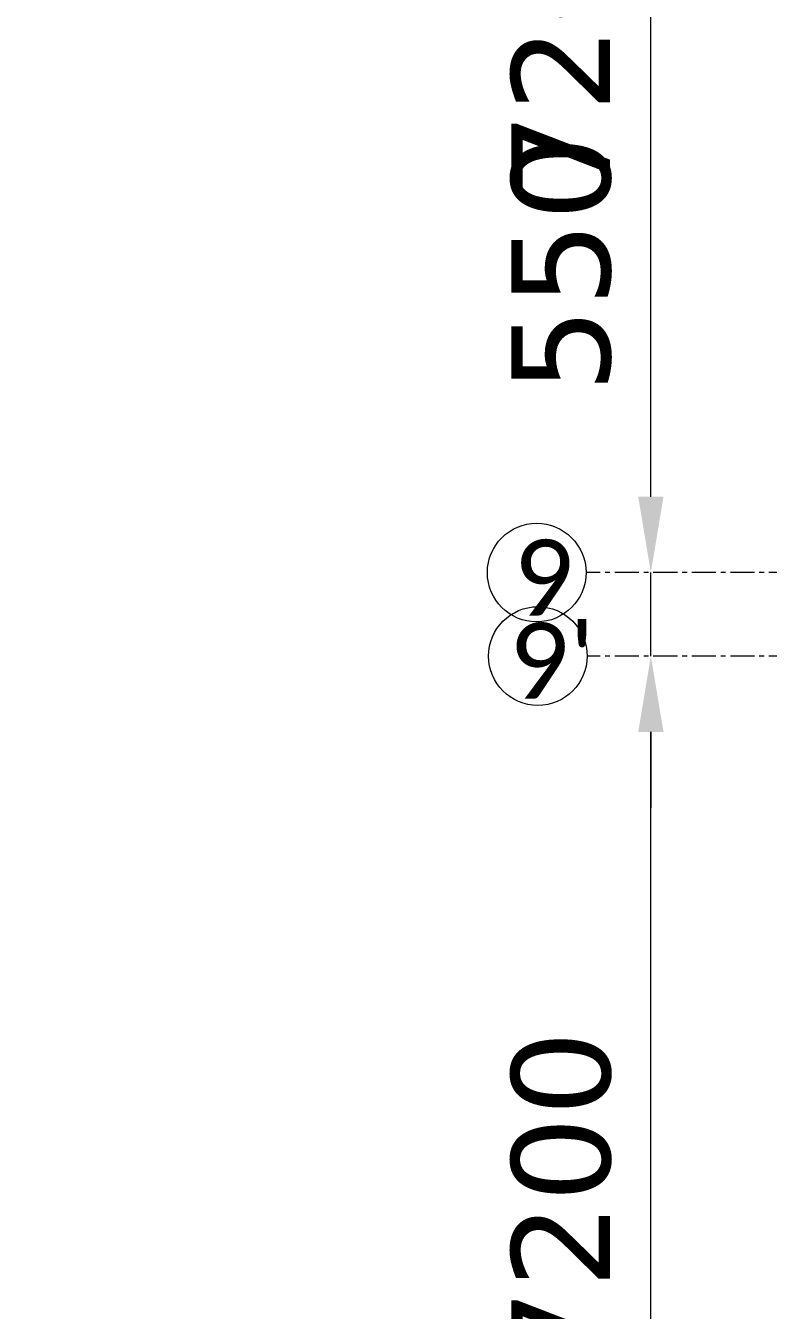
# Model space of a CAD drawing. Header units: millimetres. Extents: x 26027 to 581921, y 7230 to 233891.
# Drawn here: x 457586 to 462479, y 166835 to 175298 of the extents above; entities that cross this region are included whole.
import ezdxf

# ---------------------------------------------------------------- set-up
doc = ezdxf.new("R2010")
doc.units = ezdxf.units.MM
doc.header["$LTSCALE"] = 5
doc.linetypes.add('CENTER', pattern=[50.8, 31.75, -6.35, 6.35, -6.35])
doc.layers.add('axes', color=9, linetype='Continuous')
for name, color, linetype, lineweight in [('AxisBalloons_2', 7, 'Continuous', 0), ('Dims', 6, 'Continuous', 5), ('Text', 9, 'Continuous', 5)]:
    doc.layers.add(name, color=color, linetype=linetype, lineweight=lineweight)
doc.styles.add('Dimension', font='verdana.ttf')
doc.styles.get("Standard").update_dxf_attribs({"font": 'calibri.ttf'})
doc.dimstyles.new('D500', dxfattribs={"dimtxt": 650, "dimasz": 500, "dimexe": 150, "dimexo": 100, "dimgap": 250, "dimtad": 1, "dimdec": 0, "dimtxsty": 'Dimension', "dimcen": 100, "dimdle": 150, "dimclrd": 250, "dimclre": 250, "dimclrt": 7, "dimadec": 0, "dimazin": 0, "dimtfac": 1, "dimtdec": 0, "dimtmove": 0, "dimatfit": 3, "dimfxl": 1, "dimlwd": 5, "dimlwe": 5, "dimarcsym": 0})

# ---------------------------------------------------------------- blocks, each defined once
blk = doc.blocks.new('*D502')
at = {"layer": 'DEFPOINTS', "color": 0, "transparency": 16777216}
for p in [(461704.9, 171145.3), (461704.9, 171145.3), (461704.9, 163945.3, 0)]:
    blk.add_point(p, dxfattribs=at)
at = {"layer": 'Dims', "color": 250, "linetype": 'Continuous', "lineweight": 5, "transparency": 16777216}
for p, q in [((461604.9, 171145.3), (461554.9, 171145.3)), ((461704.9, 164445.3), (461704.9, 170645.3)), ((461604.9, 163945.3), (461554.9, 163945.3))]:
    blk.add_line(p, q, dxfattribs=at)
at = {"layer": 'Dims', "color": 250, "transparency": 16777216}
for points in [[(461621.6, 170645.3), (461788.3, 170645.3), (461704.9, 171145.3)], [(461621.6, 164445.3), (461788.3, 164445.3), (461704.9, 163945.3)]]:
    blk.add_solid(points, dxfattribs=at)
at = {"layer": 'Dims', "color": 7, "lineweight": 0, "transparency": 16777216, "insert": (461116.4, 167545.3), "char_height": 650, "attachment_point": 5, "rotation": 90, "style": 'Dimension'}
blk.add_mtext('7200', dxfattribs=at)
blk = doc.blocks.new('*D503')
at = {"layer": 'DEFPOINTS', "color": 0, "transparency": 16777216}
for p in [(461704.9, 171695.3, 0), (461704.9, 171695.3), (461704.9, 171145.3)]:
    blk.add_point(p, dxfattribs=at)
at = {"layer": 'Dims', "color": 250, "linetype": 'Continuous', "lineweight": 5, "transparency": 16777216}
for p, q in [((461704.9, 172195.3), (461704.9, 174759.8)), ((461604.9, 171695.3), (461554.9, 171695.3)), ((461704.9, 171145.3), (461704.9, 171695.3)), ((461604.9, 171145.3), (461554.9, 171145.3)), ((461704.9, 170645.3), (461704.9, 170145.3))]:
    blk.add_line(p, q, dxfattribs=at)
at = {"layer": 'Dims', "color": 250, "transparency": 16777216}
for points in [[(461621.6, 172195.3), (461788.3, 172195.3), (461704.9, 171695.3)], [(461621.6, 170645.3), (461788.3, 170645.3), (461704.9, 171145.3)]]:
    blk.add_solid(points, dxfattribs=at)
at = {"layer": 'Dims', "color": 7, "lineweight": 0, "transparency": 16777216, "insert": (461116.6, 173727.5), "char_height": 650, "attachment_point": 5, "rotation": 90, "style": 'Dimension'}
blk.add_mtext('550', dxfattribs=at)
blk = doc.blocks.new('*D504')
at = {"layer": 'DEFPOINTS', "color": 0, "transparency": 16777216}
for p in [(461704.9, 178895.3, 0), (461704.9, 178895.3), (461704.9, 171695.3, 0)]:
    blk.add_point(p, dxfattribs=at)
at = {"layer": 'Dims', "color": 250, "linetype": 'Continuous', "lineweight": 5, "transparency": 16777216}
for p, q in [((461604.9, 178895.3), (461554.9, 178895.3)), ((461704.9, 172195.3), (461704.9, 178395.3)), ((461604.9, 171695.3), (461554.9, 171695.3))]:
    blk.add_line(p, q, dxfattribs=at)
at = {"layer": 'Dims', "color": 250, "transparency": 16777216}
for points in [[(461621.6, 178395.3), (461788.3, 178395.3), (461704.9, 178895.3)], [(461621.6, 172195.3), (461788.3, 172195.3), (461704.9, 171695.3)]]:
    blk.add_solid(points, dxfattribs=at)
at = {"layer": 'Dims', "color": 7, "lineweight": 0, "transparency": 16777216, "insert": (461116.4, 175295.3), "char_height": 650, "attachment_point": 5, "rotation": 90, "style": 'Dimension'}
blk.add_mtext('7200', dxfattribs=at)

msp = doc.modelspace()

# ---------------------------------------------------------------- hatches: boundary and pattern name
h = msp.add_hatch()
h.set_pattern_fill('CROSS', color=85, scale=10)
h.set_pattern_definition([(0, (368880, 104830), (63.5, 63.5), [31.75, -95.25]), (90, (368895.875, 104814.125), (-63.5, 63.5), [31.75, -95.25])])
edge = h.paths.add_edge_path()
edge.add_line((457685.6, 145694.3), (457685.6, 152806.1))
edge.add_line((457685.6, 152806.1), (462487.4, 152806.1))
edge.add_line((462487.4, 152806.1), (462487.4, 145900.9))
edge.add_line((462487.4, 145900.9), (462587.4, 145901.1))
edge.add_line((462587.4, 145901.1), (462587.4, 152806.1))
edge.add_line((462587.4, 152806.1), (464555.9, 152806.1))
edge.add_line((464555.9, 152806.1), (469284.4, 152806.1))
edge.add_line((469284.4, 152806.1), (471903.7, 152806.1))
edge.add_line((471903.7, 152806.1), (471903.7, 142653.2))
edge.add_line((471903.7, 142653.2), (478231.4, 142645.9))
edge.add_line((478231.4, 142645.9), (478231.4, 142845.2))
edge.add_line((478231.4, 142845.2), (472503.7, 142845.2))
edge.add_line((472503.7, 142845.2), (472503.7, 157840))
edge.add_line((472503.7, 157840), (472504, 159009.2))
edge.add_line((472504, 159009.2), (479768.6, 159009.2))
edge.add_line((479768.6, 159009.2), (479768.6, 159109.2))
edge.add_line((479768.6, 159109.2), (472503.7, 159109.2))
edge.add_line((472503.7, 159109.2), (472503.7, 169315.6))
edge.add_line((472503.7, 169315.6), (478921.1, 169315.6))
edge.add_line((478921.1, 169315.6), (484286.4, 169315.6))
edge.add_line((484286.4, 169315.6), (484286.4, 166351.2))
edge.add_line((484286.4, 166351.2), (484486.4, 166351.2))
edge.add_line((484486.4, 166351.2), (484486.4, 169515.6))
edge.add_line((484486.4, 169515.6), (479083.8, 169515.6))
edge.add_line((479083.8, 169515.6), (479083.8, 190946.9))
edge.add_line((479083.8, 190946.9), (479083.8, 191341.6))
edge.add_line((479083.8, 191341.6), (478883.8, 191341.6))
edge.add_line((478883.8, 191341.6), (478883.8, 195124.3))
edge.add_line((478883.8, 195124.3), (477262.4, 195124.3))
edge.add_line((477262.4, 195124.3), (477262.4, 205421.2))
edge.add_line((477262.4, 205421.2), (474368, 205421.2))
edge.add_line((474368, 205421.2), (469356.9, 205421.2))
edge.add_line((469356.9, 205421.2), (469256.9, 205421.2))
edge.add_line((469256.9, 205421.2), (469256.9, 204391.3))
edge.add_line((469256.9, 204391.3), (469856.9, 204391.3))
edge.add_line((469856.9, 204391.3), (469856.9, 204821.2))
edge.add_line((469856.9, 204821.2), (471179.3, 204821.2))
edge.add_line((471179.3, 204821.2), (471179.3, 204391.3))
edge.add_line((471179.3, 204391.3), (471779.3, 204391.3))
edge.add_line((471779.3, 204391.3), (471779.3, 204821.2))
edge.add_line((471779.3, 204821.2), (476662.4, 204821.2))
edge.add_line((476662.4, 204821.2), (476662.4, 194457.6))
edge.add_line((476662.4, 194457.6), (478283.8, 194457.6))
edge.add_line((478283.8, 194457.6), (478283.8, 169915.6))
edge.add_line((478283.8, 169915.6), (471903.7, 169915.6))
edge.add_line((471903.7, 169915.6), (471903.7, 159212))
edge.add_line((471903.7, 159212), (470513.7, 159212))
edge.add_line((470513.7, 159212), (470513.7, 159112))
edge.add_line((470513.7, 159112), (471903.7, 159112))
edge.add_line((471903.7, 159112), (471903.7, 153006.1))
edge.add_line((471903.7, 153006.1), (462587.4, 153006.1))
edge.add_line((462587.4, 153006.1), (462487.4, 152906.1))
edge.add_line((462487.4, 152906.1), (457585.6, 152906.1))
edge.add_line((457585.6, 152906.1), (457585.6, 145694.3))

# ---------------------------------------------------------------- linework, layer by layer
at = {"layer": 'axes', "linetype": 'CENTER', "lineweight": 0}
for p, q in [((544175.8, 171695.3, 2.4), (461277.7, 171695.3, 2.4)), ((544175.8, 171145.3, 2.4), (461285.2, 171145.3, 2.4))]:
    msp.add_line(p, q, dxfattribs=at)
at = {"layer": 'AxisBalloons_2', "color": 1}
for centre in [(460952.7, 171695.3, 2.4), (460960.2, 171145.3, 2.4)]:
    msp.add_circle(centre, 325, dxfattribs=at)

# ---------------------------------------------------------------- texts
at = {"layer": 'Text', "char_height": 500, "attachment_point": 1}
for s, insert in [('9', (460800.2, 171912.2, 2.4)), ("9'", (460769.8, 171364.2, 2.4))]:
    msp.add_mtext_dynamic_manual_height_columns(s, width=1.122, gutter_width=1, heights=[0], dxfattribs=dict(at, insert=insert))

# ---------------------------------------------------------------- dimensions: what is measured, and where the dimension line sits
at = {"layer": 'Dims', "lineweight": 0}
for base, p1, p2, picture, middle in [((461704.9, 178895.3, 2.4), (461704.9, 171695.3, 2.4), (461704.9, 178895.3, 2.4), '*D504', (461116.4, 175295.3, 2.4)), ((461704.9, 171695.3, 2.4), (461704.9, 171145.3, 2.4), (461704.9, 171695.3, 2.4), '*D503', (461116.6, 173727.5, 2.4)), ((461704.9, 171145.3, 2.4), (461704.9, 163945.3, 2.4), (461704.9, 171145.3, 2.4), '*D502', (461116.4, 167545.3, 2.4))]:
    dim = msp.add_linear_dim(base=base, p1=p1, p2=p2, angle=90, dimstyle='D500', dxfattribs=at)
    dim.commit()
    dim.dimension.update_dxf_attribs({"geometry": picture, "text_midpoint": middle})

doc.saveas('drawing.dxf')
